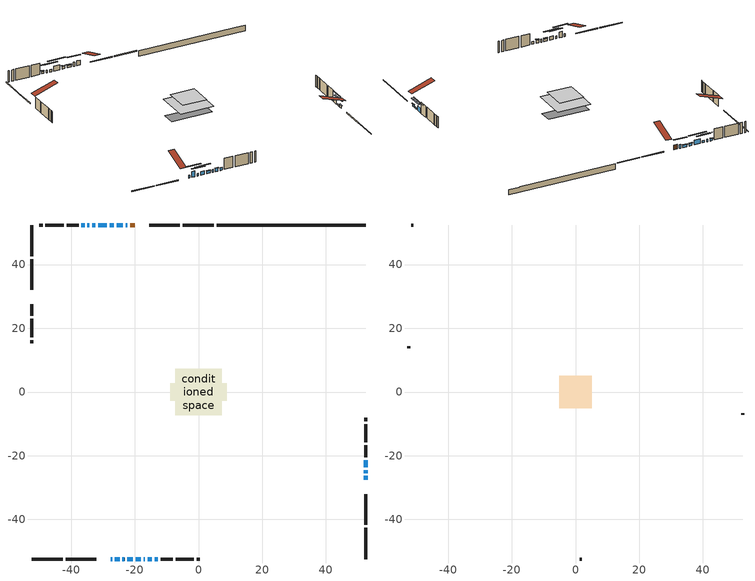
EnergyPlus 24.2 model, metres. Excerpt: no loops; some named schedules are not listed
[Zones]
conditioned space
 floor adiabatic (AdiabaticFloorConstruction): -7.31,-7.31 -7.31,7.31 7.31,7.31 7.31,-7.31 z2.9
 floor foundation (Slab1 construction): -8.89,-2.77 -8.89,2.77 8.89,2.77 8.89,-2.77 z-1.98
 wall outside (RimJoist1 construction): 4.85,52.42 -4.95,52.42 / -52.42,-52.42 -42.61,-52.42 / -52.42,52.42 -52.42,42.61 / 52.42,-52.42 52.42,-42.61 z0.46:0.76
 wall outside (RimJoist2 construction): -5.88,52.42 -15.44,52.42 / -41.68,-52.42 -32.12,-52.42 / -52.42,41.68 -52.42,32.12 / 52.42,-41.68 52.42,-32.12 z0.46:0.76
 wall outside (AdiabaticWallConstruction 1): -19.96,52.42 -21.42,52.42 z0.46:2.49
 wall outside (AdiabaticWallConstruction): -27.61,-52.42 -27.14,-52.42 / -17.24,-52.42 -16.83,-52.42 / -13.79,-52.42 -12.8,-52.42 z0.46:1.68; -26.22,-52.42 -24.79,-52.42 z0.46:2.98; -23.86,-52.42 -23.23,-52.42 / -19.69,-52.42 -18.17,-52.42 / -34.23,52.42 -34.84,52.42 z0.46:1.55; -22.3,-52.42 -20.62,-52.42 z0.46:2.01; 52.42,-27.61 52.42,-26.36 z0.46:1.43; -22.35,52.42 -22.86,52.42 z0.46:2.14; -23.79,52.42 -25.67,52.42 z0.46:1.45; -26.59,52.42 -27.84,52.42 z0.46:1.5; -15.91,-52.42 -14.72,-52.42 z0.46:1.84; 52.42,-25.43 52.42,-24.62 z0.46:1.07; 52.42,-23.69 52.42,-21.35 z0.46:2.26; -28.77,52.42 -31.43,52.42 z0.46:2.49; -32.36,52.42 -33.3,52.42 z0.46:1.4; -35.77,52.42 -36.74,52.42 z0.46:1.48
 wall outside (Wall1 construction): -37.67,52.42 -41.4,52.42 / -11.88,-52.42 -8.14,-52.42 / -52.42,27.6 -52.42,23.87 / 52.42,-20.43 52.42,-16.69 z0.46:5.34
 wall outside (Wall2 construction): -42.33,52.42 -48.03,52.42 / -7.21,-52.42 -1.51,-52.42 / -52.42,22.94 -52.42,17.24 / 52.42,-15.76 52.42,-10.06 z0.46:5.34
 wall outside (Wall3 construction): -48.96,52.42 -49.97,52.42 / -0.58,-52.42 0.43,-52.42 / -52.42,16.31 -52.42,15.3 / 52.42,-9.13 52.42,-8.12 z0.46:5.34
 wall foundation (FoundationWall1 construction): 5.78,52.42,-1.98 5.78,52.42,0.46 47.75,52.42,0.46 47.75,52.42,0.35 52.42,52.42,0.35 52.42,52.42,-1.98
 window (WindowConstruction 14): -27.6,-52.42 -27.14,-52.42 z0.46:1.68
 window (WindowConstruction 5): -26.21,-52.42 -24.79,-52.42 z0.46:2.97
 window (WindowConstruction 6): -23.86,-52.42 -23.23,-52.42 z0.46:1.55
 window (WindowConstruction 7): -22.3,-52.42 -20.62,-52.42 z0.46:2.01
 window (WindowConstruction 8): 52.42,-27.6 52.42,-26.36 z0.46:1.43
 window (WindowConstruction 9): -22.35,52.42 -22.86,52.42 z0.46:2.14
 window (WindowConstruction 10): -23.79,52.42 -25.67,52.42 z0.46:1.45
 window (WindowConstruction 11): -26.59,52.42 -27.84,52.42 z0.46:1.5
 window (WindowConstruction 12): -19.69,-52.42 -18.17,-52.42 z0.46:1.55
 window (WindowConstruction 15): -17.24,-52.42 -16.83,-52.42 z0.46:1.68
 window (WindowConstruction 13): -15.9,-52.42 -14.72,-52.42 z0.46:1.84
 window (WindowConstruction 17): 52.42,-25.43 52.42,-24.62 z0.46:1.07
 window (WindowConstruction 16): -13.79,-52.42 -12.8,-52.42 z0.46:1.68
 window (WindowConstruction): 52.42,-23.69 52.42,-21.36 z0.46:2.26
 window (WindowConstruction 1): -28.77,52.42 -31.43,52.42 z0.46:2.49
 window (WindowConstruction 2): -32.36,52.42 -33.3,52.42 z0.46:1.4
 window (WindowConstruction 3): -34.23,52.42 -34.84,52.42 z0.46:1.55
 window (WindowConstruction 4): -35.77,52.42 -36.74,52.42 z0.46:1.47
 door (Door): -19.96,52.42 -21.42,52.42 z0.46:2.49
 ceiling adiabatic (AdiabaticFloorConstruction): 7.31,-7.31 7.31,7.31 -7.31,7.31 -7.31,-7.31 z2.9
attic - vented
 floor to conditioned space (Floor1 construction Reversed): -5.18,-5.18 -5.18,5.18 5.18,5.18 5.18,-5.18 z5.34
 wall outside (Wall4 construction): -50.9,52.42 -51.49,52.42 / 1.36,-52.42 1.95,-52.42 / -52.42,14.37 -52.42,13.78 / 52.42,-7.19 52.42,-6.6 z0.46:5.34
 roof outside (Roof1 construction): -19.03,52.42,5.34 -19.03,42.33,8.7 -16.37,42.33,8.7 -16.37,52.42,5.34; -28.53,-52.42,5.34 -28.53,-42.33,8.7 -31.19,-42.33,8.7 -31.19,-52.42,5.34; -52.42,28.53,5.34 -42.33,28.53,8.7 -42.33,31.19,8.7 -52.42,31.19,5.34; 52.42,-28.53,5.34 42.33,-28.53,8.7 42.33,-31.19,8.7 52.42,-31.19,5.34
shading: -22.15,-52.42 -28.85,-52.42 -28.85,-52.83 -22.15,-52.83 z5.61; -20.59,-52.42 -26.5,-52.42 -26.5,-52.83 -20.59,-52.83 z4.19; -17.98,-52.42 -24.94,-52.42 -24.94,-52.83 -17.98,-52.83 z4.65; 52.42,-26.16 52.42,-27.81 52.83,-27.81 52.83,-26.16 z1.63; -25.5,52.42 -19.71,52.42 -19.71,52.83 -25.5,52.83 z4.78; -25.87,52.42 -23.59,52.42 -23.59,52.83 -25.87,52.83 z1.65; -28.04,52.42 -26.39,52.42 -26.39,52.83 -28.04,52.83 z1.7; -17.97,-52.42 -19.89,-52.42 -19.89,-52.83 -17.97,-52.83 z1.75; -14.52,-52.42 -16.11,-52.42 -16.11,-52.83 -14.52,-52.83 z2.04; 52.42,-21.98 52.42,-28.07 52.83,-28.07 52.83,-21.98 z3.71; 52.42,-18.72 52.42,-26.33 52.83,-26.33 52.83,-18.72 z4.9; -34.07,52.42 -26.13,52.42 -26.13,52.83 -34.07,52.83 z5.13; -35.94,52.42 -29.72,52.42 -29.72,52.83 -35.94,52.83 z4.04; -37.48,52.42 -31.59,52.42 -31.59,52.83 -37.48,52.83 z4.19; -36.94,52.42 -35.57,52.42 -35.57,52.83 -36.94,52.83 z1.68
[Building]
Building 1: Terrain=Suburbs
[Site:Location]
Muskoka_ON: Latitude {deg}=44.97; Longitude {deg}=-79.3; Time Zone {hr}=-5; Elevation {m}=282; Keep Site Location Information=Yes
[Site:GroundTemperature:Shallow]
1.23063, -0.843289, -1.00938, -0.0251953, 3.92574, 7.85827, 11.2676, 13.4273, 13.6107, 11.8542, 8.53183, 4.71994
[Site:WaterMainsTemperature]
Calculation Method=Schedule; Temperature Schedule=mains temperature schedule
[Material] Roughness=Rough; Thermal Absorptance=0.9
Name | Thickness {m} | Conductivity {W/m-K} | Density {kg/m3} | Specific Heat {J/kg-K} | Solar Absorptance | Visible Absorptance
asphalt or fiberglass shingles | 0.00635 | 0.162714 | 1121.4 | 1465.45 | 0.4 | 0.4
ceiling loosefill ins | 0.254 | 0.0480833 | 16.02 | 1046.75 | 0.7 | 0.7
ceiling stud and cavity | 0.1397 | 0.138944 | 65.682 | 1177.47 | 0.7 | 0.7
concrete 4.0 in. | 0.1016 | 1.803125 | 2242.8 | 837.4 | 0.7 | 0.7
concrete 8.0 in. | 0.2032 | 1.803125 | 2242.8 | 837.4 | 0.7 | 0.7
door material | 0.04445 | 0.327969 | 512.64 | 1214.23 | 0.7 | 0.7
exterior vertical ins | 0.0460229 | 0.029427 | 32.04 | 1214.23 | 0.7 | 0.7
floor covering | 0.0127 | 0.0433444 | 54.468 | 1339.84 | 0.6 | 0.6
floor rigid ins; wall rigid ins 1 | 0.512978 | 0.029427 | 32.04 | 1214.23 | 0.7 | 0.7
floor stud and cavity | 0.1397 | 1.75129 | 37.0049 | 1207.88 | 0.7 | 0.7
furniture material conditioned space 1 | 0.1524 | 0.115458 | 640.8 | 1214.23 | 0.6 | 0.6
gypsum board | 0.0127 | 0.160291 | 801 | 837.4 | 0.6 | 0.6
gypsum board 1 | 0.0127 | 0.160291 | 801 | 837.4 | 0.7 | 0.7
osb sheathing 0.5 in. | 0.0127 | 0.115458 | 512.64 | 1214.23 | 0.7 | 0.7
osb sheathing 0.75 in. | 0.01905 | 0.115458 | 512.64 | 1214.23 | 0.7 | 0.7
osb sheathing 2.0 in. | 0.0508 | 0.115458 | 512.64 | 1214.23 | 0.7 | 0.7
rim joist rigid ins; wall rigid ins | 0.051816 | 0.029427 | 32.04 | 1214.23 | 0.7 | 0.7
rim joist stud and cavity | 0.0508 | 0.0451784 | 125.044 | 1163.47 | 0.6 | 0.6
rim joist stud and cavity 1 | 0.0508 | 0.0402607 | 125.044 | 1163.47 | 0.6 | 0.6
wall stud and cavity | 0.1397 | 0.126336 | 139.0536 | 1170.24 | 0.7 | 0.7
wall stud and cavity 1 | 0.1397 | 0.124161 | 139.0536 | 1170.24 | 0.7 | 0.7
wall stud and cavity 2 | 0.1397 | 0.233353 | 139.0536 | 1170.24 | 0.7 | 0.7
wall stud and cavity 3 | 0.0889 | 6.1454 | 50.32683 | 1063.81 | 0.6 | 0.6
wall stud and cavity 4 | 0.0889 | 0.380278 | 52.3479 | 1209.89 | 0.7 | 0.7
wall stud and cavity 5 | 0.0889 | 0.391764 | 83.0341 | 1211.67 | 0.7 | 0.7
wood siding | 0.0254 | 0.102417 | 544.68 | 1172.36 | 0.4 | 0.4
wood siding 1 | 0.00254 | 0.102417 | 544.68 | 1172.36 | 0.4 | 0.4
wood siding 2; wood siding 3; wood siding 4 | 0.0254 | 0.102417 | 544.68 | 1172.36 | 0.7 | 0.7
[WindowMaterial:SimpleGlazingSystem]
Name | U-Factor {W/m2-K} | Solar Heat Gain Coefficient
WindowMaterial | 2.25928 | 0.5
WindowMaterial 1 | 2.25587 | 0.61
WindowMaterial 10 | 2.549422 | 0.49
WindowMaterial 11 | 2.47447 | 0.52
WindowMaterial 12 | 2.4546 | 0.51
WindowMaterial 13 | 2.33706 | 0.57
WindowMaterial 14 | 6.839151 | 0.71
WindowMaterial 15 | 6.7659 | 0.73
WindowMaterial 16 | 6.61317 | 0.78
WindowMaterial 17 | 2.58974 | 0.38
WindowMaterial 2 | 2.56532 | 0.48
WindowMaterial 3 | 2.59996 | 0.45
WindowMaterial 4 | 2.53863 | 0.49
WindowMaterial 5 | 2.24906 | 0.61
WindowMaterial 6 | 2.501159 | 0.49
WindowMaterial 7 | 2.27517 | 0.6
WindowMaterial 8 | 2.37681 | 0.46
WindowMaterial 9 | 2.58292 | 0.46
[Construction]
AdiabaticFloorConstruction: floor stud and cavity, floor rigid ins, osb sheathing 0.75 in., floor covering
AdiabaticWallConstruction: wood siding 3, wall rigid ins 1, wall stud and cavity 4, gypsum board
AdiabaticWallConstruction 1: wood siding 4, wall rigid ins 1, wall stud and cavity 4, gypsum board
Door: door material
Floor1 construction Reversed: gypsum board, ceiling stud and cavity, ceiling loosefill ins
FoundationWall1 construction: concrete 8.0 in., gypsum board 1
furniture construction conditioned space 1: furniture material conditioned space 1
PartitionWallConstruction: gypsum board, wall stud and cavity 5, gypsum board
RimJoist1 construction: wood siding 2, osb sheathing 2.0 in., rim joist stud and cavity
RimJoist2 construction: wood siding 2, rim joist rigid ins, osb sheathing 2.0 in., rim joist stud and cavity 1
Roof1 construction: asphalt or fiberglass shingles
Slab1 construction: concrete 4.0 in.
Wall1 construction: wood siding, wall rigid ins, osb sheathing 0.5 in., wall stud and cavity, gypsum board
Wall2 construction: wood siding, wall rigid ins, osb sheathing 0.5 in., wall stud and cavity 1, gypsum board
Wall3 construction: wood siding, wall rigid ins, osb sheathing 0.5 in., wall stud and cavity 2, gypsum board
Wall4 construction: wood siding 1, wall stud and cavity 3
WindowConstruction: WindowMaterial
WindowConstruction 1: WindowMaterial 1
WindowConstruction 10: WindowMaterial 10
WindowConstruction 11: WindowMaterial 11
WindowConstruction 12: WindowMaterial 12
WindowConstruction 13: WindowMaterial 13
WindowConstruction 14: WindowMaterial 14
WindowConstruction 15: WindowMaterial 15
WindowConstruction 16: WindowMaterial 16
WindowConstruction 17: WindowMaterial 17
WindowConstruction 2: WindowMaterial 2
WindowConstruction 3: WindowMaterial 3
WindowConstruction 4: WindowMaterial 4
WindowConstruction 5: WindowMaterial 5
WindowConstruction 6: WindowMaterial 6
WindowConstruction 7: WindowMaterial 7
WindowConstruction 8: WindowMaterial 8
WindowConstruction 9: WindowMaterial 9
[Zone] Multiplier=1; Part of Total Floor Area=Yes
Name | Volume {m3}
attic - vented | 58.5062
conditioned space | 812.7
[Space]
Name | Zone | Volume {m3}
attic - vented 1 | attic - vented | 58.5062
conditioned space 1 | conditioned space | 812.7
[ZoneInfiltration:EffectiveLeakageArea]
infil attic - vented 1: Zone or Space=attic - vented 1; Schedule=Always On Discrete; Effective Air Leakage Area {cm2}=4361.08; Stack Coefficient=0.00057289; Wind Coefficient=1.61717e-05
[ZoneMixing]
whole house fan mix: Zone or Space=attic - vented; Schedule=Always On Continuous; Design Flow Rate Calculation Method=Flow/Zone; Design Flow Rate {m3/s}=0; Source Zone or Space=conditioned space
[SurfaceProperty:ExposedFoundationPerimeter]
Slab1: Exposed Perimeter Calculation Method=TotalExposedPerimeter; Total Exposed Perimeter {m}=46.634
[InternalMass] Zone or ZoneList=conditioned space; Space or SpaceList=conditioned space 1
Name | Construction | Surface Area {m2}
furniture mass conditioned space 1 | furniture construction conditioned space 1 | 124.8
partition wall mass | PartitionWallConstruction | 312
[Lights]
interior lighting: Zone or ZoneList or Space or SpaceList=conditioned space 1; Schedule=interior lighting schedule; Design Level Calculation Method=LightingLevel; Lighting Level {W}=343.2; Return Air Fraction=0; Fraction Radiant=0.6; Fraction Visible=0.2; Fraction Replaceable=1
[People]
occupants: Zone or ZoneList or Space or SpaceList=conditioned space 1; Number of People Schedule=occupants schedule; Number of People Calculation Method=People; Number of People=3; Fraction Radiant=0.314171; Sensible Heat Fraction=0.56303; Activity Level Schedule=occupants activity schedule; Carbon Dioxide Generation Rate {m3/s-W}=0; Enable ASHRAE 55 Comfort Warnings=No; Mean Radiant Temperature Calculation Type=EnclosureAveraged
[ElectricEquipment] Zone or ZoneList or Space or SpaceList=conditioned space 1; Design Level Calculation Method=EquipmentLevel
Name | Schedule | Design Level {W} | Fraction Latent | Fraction Radiant | Fraction Lost
clothes dryer | clothes dryer schedule | 140.772 | 0.015 | 0.081 | 0.85
clothes washer | clothes washer schedule | 32.1985 | 0.03 | 0.162 | 0.7
cooking range | cooking range schedule | 215.147 | 0.08 | 0.432 | 0.2
dishwasher | dishwasher schedule | 66.8632 | 0.3 | 0.18 | 0.4
fridge | fridge schedule | 72.9452 | 0 | 0.6 | 0
mech vent house fan | mech vent house fan schedule | 0.95 | 0 | 0 | 1
mech vent house fan cfis | mech vent house fan cfis schedule | 0 | 0 | 0 | 0
misc plug loads | misc plug loads schedule | 494.7 | 0.045 | 0.513 | 0.1
whole house fan | Always On Discrete | 0 | 0 | 0 | 1
[OtherEquipment] Zone or ZoneList or Space or SpaceList=conditioned space 1; Design Level Calculation Method=EquipmentLevel
Name | Fuel Type | Schedule | Design Level {W} | Fraction Latent | Fraction Radiant | Fraction Lost
clothes dryer 1 | Electricity | clothes dryer schedule | 0 | 0.015 | 0.081 | 0.85
cooking range 1 | Electricity | cooking range schedule | 0 | 0.08 | 0.432 | 0.2
general water use latent | None | general water use schedule | 62.594 | 1 | 0 | 0
general water use sensible | None | general water use schedule | -61.6891 | 0 | 0.6 | 0
mech vent house fan latent load | None | Always On Discrete | 0 | 1 | 0 | 0
mech vent house fan sensible load | None | Always On Discrete | 0 | 0 | 0 | 0
water heater energy adjustment1 | NaturalGas | Always On Discrete | 0.01 | 0 | 0 | 1
[ZoneInfiltration:DesignFlowRate] Zone or ZoneList or Space or SpaceList=conditioned space 1; Schedule=Always On Discrete; Design Flow Rate Calculation Method=Flow/Zone; Design Flow Rate {m3/s}=0
infil flow; natural vent flow; whole house fan flow
[Foundation:Kiva]
Foundation Kiva 1: Initial Indoor Air Temperature {C}=18; Wall Height Above Grade {m}=0.459974; Wall Depth Below Slab {m}=0.2032; Custom Block Material Name 1=exterior vertical ins; Custom Block Depth 1 {m}=2.43998; Custom Block X Position 1 {m}=0.2159; Custom Block Z Position 1 {m}=0
[Foundation:Kiva:Settings]
Soil Conductivity {W/m-K}=0.849921; Soil Density {kg/m3}=1842.3; Soil Specific Heat {J/kg-K}=418.7; Ground Solar Absorptivity=0.9; Ground Thermal Absorptivity=0.9; Ground Surface Roughness {m}=0.03; Far-Field Width {m}=40; Deep-Ground Boundary Condition=ZeroFlux; Deep-Ground Depth {m}=40; Minimum Cell Dimension {m}=0.2; Maximum Cell Growth Coefficient=3; Simulation Timestep=Timestep
[Exterior:Lights]
exterior lighting: Schedule=exterior lighting schedule; Design Level {W}=75.6
[Schedule:Constant]
Name | Hourly Value
Always On Continuous; mech vent house fan schedule; mech vent house fan cfis schedule; Always On Discrete | 1
occupants activity schedule | 117.228
fridge schedule | 0
[Schedule:Week:Daily]
interior lighting schedule Week Rule - Jan1-Jan27: interior lighting schedule day, interior lighting schedule day, interior lighting schedule day, interior lighting schedule day, interior lighting schedule day, interior lighting schedule day, interior lighting schedule day, interior lighting schedule default day, interior lighting schedule default day, interior lighting schedule default day, interior lighting schedule default day, interior lighting schedule default day
interior lighting schedule Week Rule - Jan28-Feb3: interior lighting schedule day, interior lighting schedule day, interior lighting schedule day, interior lighting schedule day, interior lighting schedule day 1, interior lighting schedule day 1, interior lighting schedule day 1, interior lighting schedule default day, interior lighting schedule default day, interior lighting schedule default day, interior lighting schedule default day, interior lighting schedule default day
interior lighting schedule Week Rule - Feb4-Feb24: interior lighting schedule day 1, interior lighting schedule day 1, interior lighting schedule day 1, interior lighting schedule day 1, interior lighting schedule day 1, interior lighting schedule day 1, interior lighting schedule day 1, interior lighting schedule default day, interior lighting schedule default day, interior lighting schedule default day, interior lighting schedule default day, interior lighting schedule default day
interior lighting schedule Week Rule - Feb25-Mar3: interior lighting schedule day 1, interior lighting schedule day 1, interior lighting schedule day 1, interior lighting schedule day 1, interior lighting schedule day 2, interior lighting schedule day 2, interior lighting schedule day 2, interior lighting schedule default day, interior lighting schedule default day, interior lighting schedule default day, interior lighting schedule default day, interior lighting schedule default day
interior lighting schedule Week Rule - Mar4-Mar31: interior lighting schedule day 2, interior lighting schedule day 2, interior lighting schedule day 2, interior lighting schedule day 2, interior lighting schedule day 2, interior lighting schedule day 2, interior lighting schedule day 2, interior lighting schedule default day, interior lighting schedule default day, interior lighting schedule default day, interior lighting schedule default day, interior lighting schedule default day
interior lighting schedule Week Rule - Apr1-Apr28: interior lighting schedule day 3, interior lighting schedule day 3, interior lighting schedule day 3, interior lighting schedule day 3, interior lighting schedule day 3, interior lighting schedule day 3, interior lighting schedule day 3, interior lighting schedule default day, interior lighting schedule default day, interior lighting schedule default day, interior lighting schedule default day, interior lighting schedule default day
interior lighting schedule Week Rule - Apr29-May5: interior lighting schedule day 3, interior lighting schedule day 3, interior lighting schedule day 4, interior lighting schedule day 4, interior lighting schedule day 4, interior lighting schedule day 4, interior lighting schedule day 4, interior lighting schedule default day, interior lighting schedule default day, interior lighting schedule default day, interior lighting schedule default day, interior lighting schedule default day
interior lighting schedule Week Rule - May6-May26: interior lighting schedule day 4, interior lighting schedule day 4, interior lighting schedule day 4, interior lighting schedule day 4, interior lighting schedule day 4, interior lighting schedule day 4, interior lighting schedule day 4, interior lighting schedule default day, interior lighting schedule default day, interior lighting schedule default day, interior lighting schedule default day, interior lighting schedule default day
interior lighting schedule Week Rule - May27-Jun2: interior lighting schedule day 4, interior lighting schedule day 4, interior lighting schedule day 4, interior lighting schedule day 4, interior lighting schedule day 4, interior lighting schedule day 5, interior lighting schedule day 5, interior lighting schedule default day, interior lighting schedule default day, interior lighting schedule default day, interior lighting schedule default day, interior lighting schedule default day
interior lighting schedule Week Rule - Jun3-Jun30: interior lighting schedule day 5, interior lighting schedule day 5, interior lighting schedule day 5, interior lighting schedule day 5, interior lighting schedule day 5, interior lighting schedule day 5, interior lighting schedule day 5, interior lighting schedule default day, interior lighting schedule default day, interior lighting schedule default day, interior lighting schedule default day, interior lighting schedule default day
interior lighting schedule Week Rule - Jul1-Jul28: interior lighting schedule day 6, interior lighting schedule day 6, interior lighting schedule day 6, interior lighting schedule day 6, interior lighting schedule day 6, interior lighting schedule day 6, interior lighting schedule day 6, interior lighting schedule default day, interior lighting schedule default day, interior lighting schedule default day, interior lighting schedule default day, interior lighting schedule default day
interior lighting schedule Week Rule - Jul29-Aug4: interior lighting schedule day 6, interior lighting schedule day 6, interior lighting schedule day 6, interior lighting schedule day 7, interior lighting schedule day 7, interior lighting schedule day 7, interior lighting schedule day 7, interior lighting schedule default day, interior lighting schedule default day, interior lighting schedule default day, interior lighting schedule default day, interior lighting schedule default day
interior lighting schedule Week Rule - Aug5-Aug25: interior lighting schedule day 7, interior lighting schedule day 7, interior lighting schedule day 7, interior lighting schedule day 7, interior lighting schedule day 7, interior lighting schedule day 7, interior lighting schedule day 7, interior lighting schedule default day, interior lighting schedule default day, interior lighting schedule default day, interior lighting schedule default day, interior lighting schedule default day
interior lighting schedule Week Rule - Aug26-Sep1: interior lighting schedule day 7, interior lighting schedule day 7, interior lighting schedule day 7, interior lighting schedule day 7, interior lighting schedule day 7, interior lighting schedule day 7, interior lighting schedule day 8, interior lighting schedule default day, interior lighting schedule default day, interior lighting schedule default day, interior lighting schedule default day, interior lighting schedule default day
interior lighting schedule Week Rule - Sep2-Sep29: interior lighting schedule day 8, interior lighting schedule day 8, interior lighting schedule day 8, interior lighting schedule day 8, interior lighting schedule day 8, interior lighting schedule day 8, interior lighting schedule day 8, interior lighting schedule default day, interior lighting schedule default day, interior lighting schedule default day, interior lighting schedule default day, interior lighting schedule default day
interior lighting schedule Week Rule - Sep30-Oct6: interior lighting schedule day 8, interior lighting schedule day 9, interior lighting schedule day 9, interior lighting schedule day 9, interior lighting schedule day 9, interior lighting schedule day 9, interior lighting schedule day 9, interior lighting schedule default day, interior lighting schedule default day, interior lighting schedule default day, interior lighting schedule default day, interior lighting schedule default day
interior lighting schedule Week Rule - Oct7-Oct27: interior lighting schedule day 9, interior lighting schedule day 9, interior lighting schedule day 9, interior lighting schedule day 9, interior lighting schedule day 9, interior lighting schedule day 9, interior lighting schedule day 9, interior lighting schedule default day, interior lighting schedule default day, interior lighting schedule default day, interior lighting schedule default day, interior lighting schedule default day
interior lighting schedule Week Rule - Oct28-Nov3: interior lighting schedule day 9, interior lighting schedule day 9, interior lighting schedule day 9, interior lighting schedule day 9, interior lighting schedule day 10, interior lighting schedule day 10, interior lighting schedule day 10, interior lighting schedule default day, interior lighting schedule default day, interior lighting schedule default day, interior lighting schedule default day, interior lighting schedule default day
interior lighting schedule Week Rule - Nov4-Nov24: interior lighting schedule day 10, interior lighting schedule day 10, interior lighting schedule day 10, interior lighting schedule day 10, interior lighting schedule day 10, interior lighting schedule day 10, interior lighting schedule day 10, interior lighting schedule default day, interior lighting schedule default day, interior lighting schedule default day, interior lighting schedule default day, interior lighting schedule default day
interior lighting schedule Week Rule - Nov25-Dec1: interior lighting schedule day 10, interior lighting schedule day 10, interior lighting schedule day 10, interior lighting schedule day 10, interior lighting schedule day 10, interior lighting schedule day 10, interior lighting schedule day 11, interior lighting schedule default day, interior lighting schedule default day, interior lighting schedule default day, interior lighting schedule default day, interior lighting schedule default day
interior lighting schedule Week Rule - Dec2-Dec31: interior lighting schedule day 11, interior lighting schedule day 11, interior lighting schedule day 11, interior lighting schedule day 11, interior lighting schedule day 11, interior lighting schedule day 11, interior lighting schedule day 11, interior lighting schedule default day, interior lighting schedule default day, interior lighting schedule default day, interior lighting schedule default day, interior lighting schedule default day
occupants schedule Week Rule - Jan1-Dec31: occupants schedule day, occupants schedule day, occupants schedule day, occupants schedule day, occupants schedule day, occupants schedule day, occupants schedule day, occupants schedule default day, occupants schedule default day, occupants schedule default day, occupants schedule default day, occupants schedule default day
clothes dryer schedule Week Rule - Jan1-Dec31: clothes dryer schedule day, clothes dryer schedule day, clothes dryer schedule day, clothes dryer schedule day, clothes dryer schedule day, clothes dryer schedule day, clothes dryer schedule day, clothes dryer schedule default day, clothes dryer schedule default day, clothes dryer schedule default day, clothes dryer schedule default day, clothes dryer schedule default day
clothes washer schedule Week Rule - Jan1-Dec31: clothes washer schedule day, clothes washer schedule day, clothes washer schedule day, clothes washer schedule day, clothes washer schedule day, clothes washer schedule day, clothes washer schedule day, clothes washer schedule default day, clothes washer schedule default day, clothes washer schedule default day, clothes washer schedule default day, clothes washer schedule default day
cooking range schedule Week Rule - Jan1-Dec31: cooking range schedule day, cooking range schedule day, cooking range schedule day, cooking range schedule day, cooking range schedule day, cooking range schedule day, cooking range schedule day, cooking range schedule default day, cooking range schedule default day, cooking range schedule default day, cooking range schedule default day, cooking range schedule default day
dishwasher schedule Week Rule - Jan1-Dec31: dishwasher schedule day, dishwasher schedule day, dishwasher schedule day, dishwasher schedule day, dishwasher schedule day, dishwasher schedule day, dishwasher schedule day, dishwasher schedule default day, dishwasher schedule default day, dishwasher schedule default day, dishwasher schedule default day, dishwasher schedule default day
misc plug loads schedule Week Rule - Jan1-Dec31: misc plug loads schedule day, misc plug loads schedule day, misc plug loads schedule day, misc plug loads schedule day, misc plug loads schedule day, misc plug loads schedule day, misc plug loads schedule day, misc plug loads schedule default day, misc plug loads schedule default day, misc plug loads schedule default day, misc plug loads schedule default day, misc plug loads schedule default day
general water use schedule Week Rule - Jan1-Dec31: general water use schedule day, general water use schedule day, general water use schedule day, general water use schedule day, general water use schedule day, general water use schedule day, general water use schedule day, general water use schedule default day, general water use schedule default day, general water use schedule default day, general water use schedule default day, general water use schedule default day
exterior lighting schedule Week Rule - Jan1-Jan27: exterior lighting schedule day, exterior lighting schedule day, exterior lighting schedule day, exterior lighting schedule day, exterior lighting schedule day, exterior lighting schedule day, exterior lighting schedule day, exterior lighting schedule default day, exterior lighting schedule default day, exterior lighting schedule default day, exterior lighting schedule default day, exterior lighting schedule default day
exterior lighting schedule Week Rule - Jan28-Feb3: exterior lighting schedule day, exterior lighting schedule day, exterior lighting schedule day, exterior lighting schedule day, exterior lighting schedule day 1, exterior lighting schedule day 1, exterior lighting schedule day 1, exterior lighting schedule default day, exterior lighting schedule default day, exterior lighting schedule default day, exterior lighting schedule default day, exterior lighting schedule default day
exterior lighting schedule Week Rule - Feb4-Feb24: exterior lighting schedule day 1, exterior lighting schedule day 1, exterior lighting schedule day 1, exterior lighting schedule day 1, exterior lighting schedule day 1, exterior lighting schedule day 1, exterior lighting schedule day 1, exterior lighting schedule default day, exterior lighting schedule default day, exterior lighting schedule default day, exterior lighting schedule default day, exterior lighting schedule default day
exterior lighting schedule Week Rule - Feb25-Mar3: exterior lighting schedule day 1, exterior lighting schedule day 1, exterior lighting schedule day 1, exterior lighting schedule day 1, exterior lighting schedule day 2, exterior lighting schedule day 2, exterior lighting schedule day 2, exterior lighting schedule default day, exterior lighting schedule default day, exterior lighting schedule default day, exterior lighting schedule default day, exterior lighting schedule default day
exterior lighting schedule Week Rule - Mar4-Mar31: exterior lighting schedule day 2, exterior lighting schedule day 2, exterior lighting schedule day 2, exterior lighting schedule day 2, exterior lighting schedule day 2, exterior lighting schedule day 2, exterior lighting schedule day 2, exterior lighting schedule default day, exterior lighting schedule default day, exterior lighting schedule default day, exterior lighting schedule default day, exterior lighting schedule default day
exterior lighting schedule Week Rule - Apr1-Apr28: exterior lighting schedule day 3, exterior lighting schedule day 3, exterior lighting schedule day 3, exterior lighting schedule day 3, exterior lighting schedule day 3, exterior lighting schedule day 3, exterior lighting schedule day 3, exterior lighting schedule default day, exterior lighting schedule default day, exterior lighting schedule default day, exterior lighting schedule default day, exterior lighting schedule default day
exterior lighting schedule Week Rule - Apr29-May5: exterior lighting schedule day 3, exterior lighting schedule day 3, exterior lighting schedule day 4, exterior lighting schedule day 4, exterior lighting schedule day 4, exterior lighting schedule day 4, exterior lighting schedule day 4, exterior lighting schedule default day, exterior lighting schedule default day, exterior lighting schedule default day, exterior lighting schedule default day, exterior lighting schedule default day
exterior lighting schedule Week Rule - May6-May26: exterior lighting schedule day 4, exterior lighting schedule day 4, exterior lighting schedule day 4, exterior lighting schedule day 4, exterior lighting schedule day 4, exterior lighting schedule day 4, exterior lighting schedule day 4, exterior lighting schedule default day, exterior lighting schedule default day, exterior lighting schedule default day, exterior lighting schedule default day, exterior lighting schedule default day
exterior lighting schedule Week Rule - May27-Jun2: exterior lighting schedule day 4, exterior lighting schedule day 4, exterior lighting schedule day 4, exterior lighting schedule day 4, exterior lighting schedule day 4, exterior lighting schedule day 5, exterior lighting schedule day 5, exterior lighting schedule default day, exterior lighting schedule default day, exterior lighting schedule default day, exterior lighting schedule default day, exterior lighting schedule default day
exterior lighting schedule Week Rule - Jun3-Jun30: exterior lighting schedule day 5, exterior lighting schedule day 5, exterior lighting schedule day 5, exterior lighting schedule day 5, exterior lighting schedule day 5, exterior lighting schedule day 5, exterior lighting schedule day 5, exterior lighting schedule default day, exterior lighting schedule default day, exterior lighting schedule default day, exterior lighting schedule default day, exterior lighting schedule default day
exterior lighting schedule Week Rule - Jul1-Jul28: exterior lighting schedule day 6, exterior lighting schedule day 6, exterior lighting schedule day 6, exterior lighting schedule day 6, exterior lighting schedule day 6, exterior lighting schedule day 6, exterior lighting schedule day 6, exterior lighting schedule default day, exterior lighting schedule default day, exterior lighting schedule default day, exterior lighting schedule default day, exterior lighting schedule default day
exterior lighting schedule Week Rule - Jul29-Aug4: exterior lighting schedule day 6, exterior lighting schedule day 6, exterior lighting schedule day 6, exterior lighting schedule day 7, exterior lighting schedule day 7, exterior lighting schedule day 7, exterior lighting schedule day 7, exterior lighting schedule default day, exterior lighting schedule default day, exterior lighting schedule default day, exterior lighting schedule default day, exterior lighting schedule default day
exterior lighting schedule Week Rule - Aug5-Aug25: exterior lighting schedule day 7, exterior lighting schedule day 7, exterior lighting schedule day 7, exterior lighting schedule day 7, exterior lighting schedule day 7, exterior lighting schedule day 7, exterior lighting schedule day 7, exterior lighting schedule default day, exterior lighting schedule default day, exterior lighting schedule default day, exterior lighting schedule default day, exterior lighting schedule default day
exterior lighting schedule Week Rule - Aug26-Sep1: exterior lighting schedule day 7, exterior lighting schedule day 7, exterior lighting schedule day 7, exterior lighting schedule day 7, exterior lighting schedule day 7, exterior lighting schedule day 7, exterior lighting schedule day 8, exterior lighting schedule default day, exterior lighting schedule default day, exterior lighting schedule default day, exterior lighting schedule default day, exterior lighting schedule default day
[Schedule:Year]
interior lighting schedule: interior lighting schedule Week Rule - Jan1-Jan27, 1, 1, 1, 27, interior lighting schedule Week Rule - Jan28-Feb3, 1, 28, 2, 3, interior lighting schedule Week Rule - Feb4-Feb24, 2, 4, 2, 24, interior lighting schedule Week Rule - Feb25-Mar3, 2, 25, 3, 3, interior lighting schedule Week Rule - Mar4-Mar31, 3, 4, 3, 31, interior lighting schedule Week Rule - Apr1-Apr28, 4, 1, 4, 28, interior lighting schedule Week Rule - Apr29-May5, 4, 29, 5, 5, interior lighting schedule Week Rule - May6-May26, 5, 6, 5, 26, interior lighting schedule Week Rule - May27-Jun2, 5, 27, 6, 2, interior lighting schedule Week Rule - Jun3-Jun30, 6, 3, 6, 30, interior lighting schedule Week Rule - Jul1-Jul28, 7, 1, 7, 28, interior lighting schedule Week Rule - Jul29-Aug4, 7, 29, 8, 4, interior lighting schedule Week Rule - Aug5-Aug25, 8, 5, 8, 25, interior lighting schedule Week Rule - Aug26-Sep1, 8, 26, 9, 1, interior lighting schedule Week Rule - Sep2-Sep29, 9, 2, 9, 29, interior lighting schedule Week Rule - Sep30-Oct6, 9, 30, 10, 6, interior lighting schedule Week Rule - Oct7-Oct27, 10, 7, 10, 27, interior lighting schedule Week Rule - Oct28-Nov3, 10, 28, 11, 3, interior lighting schedule Week Rule - Nov4-Nov24, 11, 4, 11, 24, interior lighting schedule Week Rule - Nov25-Dec1, 11, 25, 12, 1, interior lighting schedule Week Rule - Dec2-Dec31, 12, 2, 12, 31
occupants schedule: occupants schedule Week Rule - Jan1-Dec31, 1, 1, 12, 31
clothes dryer schedule: clothes dryer schedule Week Rule - Jan1-Dec31, 1, 1, 12, 31
clothes washer schedule: clothes washer schedule Week Rule - Jan1-Dec31, 1, 1, 12, 31
cooking range schedule: cooking range schedule Week Rule - Jan1-Dec31, 1, 1, 12, 31
dishwasher schedule: dishwasher schedule Week Rule - Jan1-Dec31, 1, 1, 12, 31
misc plug loads schedule: misc plug loads schedule Week Rule - Jan1-Dec31, 1, 1, 12, 31
general water use schedule: general water use schedule Week Rule - Jan1-Dec31, 1, 1, 12, 31
exterior lighting schedule: exterior lighting schedule Week Rule - Jan1-Jan27, 1, 1, 1, 27, exterior lighting schedule Week Rule - Jan28-Feb3, 1, 28, 2, 3, exterior lighting schedule Week Rule - Feb4-Feb24, 2, 4, 2, 24, exterior lighting schedule Week Rule - Feb25-Mar3, 2, 25, 3, 3, exterior lighting schedule Week Rule - Mar4-Mar31, 3, 4, 3, 31, exterior lighting schedule Week Rule - Apr1-Apr28, 4, 1, 4, 28, exterior lighting schedule Week Rule - Apr29-May5, 4, 29, 5, 5, exterior lighting schedule Week Rule - May6-May26, 5, 6, 5, 26, exterior lighting schedule Week Rule - May27-Jun2, 5, 27, 6, 2, exterior lighting schedule Week Rule - Jun3-Jun30, 6, 3, 6, 30, exterior lighting schedule Week Rule - Jul1-Jul28, 7, 1, 7, 28, exterior lighting schedule Week Rule - Jul29-Aug4, 7, 29, 8, 4, exterior lighting schedule Week Rule - Aug5-Aug25, 8, 5, 8, 25, exterior lighting schedule Week Rule - Aug26-Sep1, 8, 26, 9, 1, exterior lighting schedule Week Rule - Sep2-Sep29, 9, 2, 9, 29, exterior lighting schedule Week Rule - Sep30-Oct6, 9, 30, 10, 6, exterior lighting schedule Week Rule - Oct7-Oct27, 10, 7, 10, 27, exterior lighting schedule Week Rule - Oct28-Nov3, 10, 28, 11, 3, exterior lighting schedule Week Rule - Nov4-Nov24, 11, 4, 11, 24, exterior lighting schedule Week Rule - Nov25-Dec1, 11, 25, 12, 1, exterior lighting schedule Week Rule - Dec2-Dec31, 12, 2, 12, 31
[Schedule:Compact]
mains temperature schedule: Through: 01/01, For: AllDays, Until: 24:00, 6.015, Through: 01/02, For: AllDays, Until: 24:00, 5.94667, Through: 01/03, For: AllDays, Until: 24:00, 5.87889, Through: 01/04, For: AllDays, Until: 24:00, 5.81278, Through: 01/05, For: AllDays, Until: 24:00, 5.74722, Through: 01/06, For: AllDays, Until: 24:00, 5.68333, Through: 01/07, For: AllDays, Until: 24:00, 5.62, Through: 01/08, For: AllDays, Until: 24:00, 5.55833, Through: 01/09, For: AllDays, Until: 24:00, 5.49722, Through: 01/10, For: AllDays, Until: 24:00, 5.43778, Through: 01/11, For: AllDays, Until: 24:00, 5.37944, Through: 01/12, For: AllDays, Until: 24:00, 5.32222, Through: 01/13, For: AllDays, Until: 24:00, 5.26611, Through: 01/14, For: AllDays, Until: 24:00, 5.21111, Through: 01/15, For: AllDays, Until: 24:00, 5.15778, Through: 01/16, For: AllDays, Until: 24:00, 5.10556, Through: 01/17, For: AllDays, Until: 24:00, 5.055, Through: 01/18, For: AllDays, Until: 24:00, 5.005, Through: 01/19, For: AllDays, Until: 24:00, 4.95667, Through: 01/20, For: AllDays, Until: 24:00, 4.91, Through: 01/21, For: AllDays, Until: 24:00, 4.86444, Through: 01/22, For: AllDays, Until: 24:00, 4.82, Through: 01/23, For: AllDays, Until: 24:00, 4.77722, Through: 01/24, For: AllDays, Until: 24:00, 4.73611, Through: 01/25, For: AllDays, Until: 24:00, 4.69556, Through: 01/26, For: AllDays, Until: 24:00, 4.65722, Through: 01/27, For: AllDays, Until: 24:00, 4.62, Through: 01/28, For: AllDays, Until: 24:00, 4.58389, Through: 01/29, For: AllDays, Until: 24:00, 4.55, Through: 01/30, For: AllDays, Until: 24:00, 4.51667, Through: 01/31, For: AllDays, Until: 24:00, 4.48556, Through: 02/01, For: AllDays, Until: 24:00, 4.45556, Through: 02/02, For: AllDays, Until: 24:00, 4.42722, Through: 02/03, For: AllDays, Until: 24:00, 4.4, Through: 02/04, For: AllDays, Until: 24:00, 4.375, Through: 02/05, For: AllDays, Until: 24:00, 4.35056, Through: 02/06, For: AllDays, Until: 24:00, 4.32833, Through: 02/07, For: AllDays, Until: 24:00, 4.30722, Through: 02/08, For: AllDays, Until: 24:00, 4.28833, Through: 02/09, For: AllDays, Until: 24:00, 4.27, Through: 02/10, For: AllDays, Until: 24:00, 4.25389, Through: 02/11, For: AllDays, Until: 24:00, 4.23944, Through: 02/12, For: AllDays, Until: 24:00, 4.22611, Through: 02/13, For: AllDays, Until: 24:00, 4.21444, Through: 02/14, For: AllDays, Until: 24:00, 4.20444, Through: 02/15, For: AllDays, Until: 24:00, 4.19556, Through: 02/16, For: AllDays, Until: 24:00, 4.18889, Through: 02/17, For: AllDays, Until: 24:00, 4.18333, Through: 02/18, For: AllDays, Until: 24:00, 4.17944, Through: 02/19, For: AllDays, Until: 24:00, 4.17722, Through: 02/20, For: AllDays, Until: 24:00, 4.17667, Through: 02/21, For: AllDays, Until: 24:00, 4.17722, Through: 02/22, For: AllDays, Until: 24:00, 4.18, Through: 02/23, For: AllDays, Until: 24:00, 4.18389, Through: 02/24, For: AllDays, Until: 24:00, 4.18944, Through: 02/25, For: AllDays, Until: 24:00, 4.19667, Through: 02/26, For: AllDays, Until: 24:00, 4.205, Through: 02/27, For: AllDays, Until: 24:00, 4.21556, Through: 02/28, For: AllDays, Until: 24:00, 4.22722, Through: 03/01, For: AllDays, Until: 24:00, 4.24056, Through: 03/02, For: AllDays, Until: 24:00, 4.25556, Through: 03/03, For: AllDays, Until: 24:00, 4.27167, Through: 03/04, For: AllDays, Until: 24:00, 4.29, Through: 03/05, For: AllDays, Until: 24:00, 4.30944, Through: 03/06, For: AllDays, Until: 24:00, 4.33056, Through: 03/07, For: AllDays, Until: 24:00, 4.35278, Through: 03/08, For: AllDays, Until: 24:00, 4.37722, Through: 03/09, For: AllDays, Until: 24:00, 4.40278, Through: 03/10, For: AllDays, Until: 24:00, 4.43, Through: 03/11, For: AllDays, Until: 24:00, 4.45833, Through: 03/12, For: AllDays, Until: 24:00, 4.48833, Through: 03/13, For: AllDays, Until: 24:00, 4.52, Through: 03/14, For: AllDays, Until: 24:00, 4.55278, Through: 03/15, For: AllDays, Until: 24:00, 4.58722, Through: 03/16, For: AllDays, Until: 24:00, 4.62333, Through: 03/17, For: AllDays, Until: 24:00, 4.66056, Through: 03/18, For: AllDays, Until: 24:00, 4.69944, Through: 03/19, For: AllDays, Until: 24:00, 4.73944, Through: 03/20, For: AllDays, Until: 24:00, 4.78111, Through: 03/21, For: AllDays, Until: 24:00, 4.82444, Through: 03/22, For: AllDays, Until: 24:00, 4.86833, Through: 03/23, For: AllDays, Until: 24:00, 4.91444, Through: 03/24, For: AllDays, Until: 24:00, 4.96111, Through: 03/25, For: AllDays, Until: 24:00, 5.01, Through: 03/26, For: AllDays, Until: 24:00, 5.05944, Through: 03/27, For: AllDays, Until: 24:00, 5.11056, Through: 03/28, For: AllDays, Until: 24:00, 5.16278, Through: 03/29, For: AllDays, Until: 24:00, 5.21667, Through: 03/30, For: AllDays, Until: 24:00, 5.27111, Through: 03/31, For: AllDays, Until: 24:00, 5.32722, Through: 04/01, For: AllDays, Until: 24:00, 5.38444, Through: 04/02, For: AllDays, Until: 24:00, 5.44333, Through: 04/03, For: AllDays, Until: 24:00, 5.50278, Through: 04/04, For: AllDays, Until: 24:00, 5.56389, Through: 04/05, For: AllDays, Until: 24:00, 5.62611, Through: 04/06, For: AllDays, Until: 24:00, 5.68889, Through: 04/07, For: AllDays, Until: 24:00, 5.75333, Through: 04/08, For: AllDays, Until: 24:00, 5.81889, Through: 04/09, For: AllDays, Until: 24:00, 5.88556, Through: 04/10, For: AllDays, Until: 24:00, 5.95278, Through: 04/11, For: AllDays, Until: 24:00, 6.02167, Through: 04/12, For: AllDays, Until: 24:00, 6.09111, Through: 04/13, For: AllDays, Until: 24:00, 6.16167, Through: 04/14, For: AllDays, Until: 24:00, 6.23333, Through: 04/15, For: AllDays, Until: 24:00, 6.30611, Through: 04/16, For: AllDays, Until: 24:00, 6.37944, Through: 04/17, For: AllDays, Until: 24:00, 6.45389, Through: 04/18, For: AllDays, Until: 24:00, 6.52944, Through: 04/19, For: AllDays, Until: 24:00, 6.60556, Through: 04/20, For: AllDays, Until: 24:00, 6.68222, Through: 04/21, For: AllDays, Until: 24:00, 6.76, Through: 04/22, For: AllDays, Until: 24:00, 6.83889, Through: 04/23, For: AllDays, Until: 24:00, 6.91833, Through: 04/24, For: AllDays, Until: 24:00, 6.99833, Through: 04/25, For: AllDays, Until: 24:00, 7.07944, Through: 04/26, For: AllDays, Until: 24:00, 7.16111, Through: 04/27, For: AllDays, Until: 24:00, 7.24333, Through: 04/28, For: AllDays, Until: 24:00, 7.32667, Through: 04/29, For: AllDays, Until: 24:00, 7.41, Through: 04/30, For: AllDays, Until: 24:00, 7.49444, Through: 05/01, For: AllDays, Until: 24:00, 7.57889, Through: 05/02, For: AllDays, Until: 24:00, 7.66444, Through: 05/03, For: AllDays, Until: 24:00, 7.75056, Through: 05/04, For: AllDays, Until: 24:00, 7.83667, Through: 05/05, For: AllDays, Until: 24:00, 7.92389, Through: 05/06, For: AllDays, Until: 24:00, 8.01111, Through: 05/07, For: AllDays, Until: 24:00, 8.09889, Through: 05/08, For: AllDays, Until: 24:00, 8.18722, Through: 05/09, For: AllDays, Until: 24:00, 8.27556, Through: 05/10, For: AllDays, Until: 24:00, 8.36444, Through: 05/11, For: AllDays, Until: 24:00, 8.45389, Through: 05/12, For: AllDays, Until: 24:00, 8.54333, Through: 05/13, For: AllDays, Until: 24:00, 8.63333, Through: 05/14, For: AllDays, Until: 24:00, 8.72333, Through: 05/15, For: AllDays, Until: 24:00, 8.81333, Through: 05/16, For: AllDays, Until: 24:00, 8.90389, Through: 05/17, For: AllDays, Until: 24:00, 8.99444, Through: 05/18, For: AllDays, Until: 24:00, 9.08556, Through: 05/19, For: AllDays, Until: 24:00, 9.17611, Through: 05/20, For: AllDays, Until: 24:00, 9.26722, Through: 05/21, For: AllDays, Until: 24:00, 9.35833, Through: 05/22, For: AllDays, Until: 24:00, 9.44944, Through: 05/23, For: AllDays, Until: 24:00, 9.54056, Through: 05/24, For: AllDays, Until: 24:00, 9.63167, Through: 05/25, For: AllDays, Until: 24:00, 9.72278, Through: 05/26, For: AllDays, Until: 24:00, 9.81389, Through: 05/27, For: AllDays, Until: 24:00, 9.90444, Through: 05/28, For: AllDays, Until: 24:00, 9.995, Through: 05/29, For: AllDays, Until: 24:00, 10.0861, Through: 05/30, For: AllDays, Until: 24:00, 10.1761, Through: 05/31, For: AllDays, Until: 24:00, 10.2667, Through: 06/01, For: AllDays, Until: 24:00, 10.3561, Through: 06/02, For: AllDays, Until: 24:00, 10.4461, Through: 06/03, For: AllDays, Until: 24:00, 10.5356, Through: 06/04, For: AllDays, Until: 24:00, 10.6244, Through: 06/05, For: AllDays, Until: 24:00, 10.7133, Through: 06/06, For: AllDays, Until: 24:00, 10.8017, Through: 06/07, For: AllDays, Until: 24:00, 10.8894, Through: 06/08, For: AllDays, Until: 24:00, 10.9772, Through: 06/09, For: AllDays, Until: 24:00, 11.0644, Through: 06/10, For: AllDays, Until: 24:00, 11.1511, Through: 06/11, For: AllDays, Until: 24:00, 11.2372, Through: 06/12, For: AllDays, Until: 24:00, 11.3228, Through: 06/13, For: AllDays, Until: 24:00, 11.4078, Through: 06/14, For: AllDays, Until: 24:00, 11.4922, Through: 06/15, For: AllDays, Until: 24:00, 11.5761, Through: 06/16, For: AllDays, Until: 24:00, 11.6594, Through: 06/17, For: AllDays, Until: 24:00, 11.7422, Through: 06/18, For: AllDays, Until: 24:00, 11.8239, Through: 06/19, For: AllDays, Until: 24:00, 11.905, Through: 06/20, For: AllDays, Until: 24:00, 11.9856, Through: 06/21, For: AllDays, Until: 24:00, 12.0656, Through: 06/22, For: AllDays, Until: 24:00, 12.1444, Through: 06/23, For: AllDays, Until: 24:00, 12.2228, Through: 06/24, For: AllDays, Until: 24:00, 12.3, Through: 06/25, For: AllDays, Until: 24:00, 12.3767, Through: 06/26, For: AllDays, Until: 24:00, 12.4528, Through: 06/27, For: AllDays, Until: 24:00, 12.5272, Through: 06/28, For: AllDays, Until: 24:00, 12.6011, Through: 06/29, For: AllDays, Until: 24:00, 12.6744, Through: 06/30, For: AllDays, Until: 24:00, 12.7461, Through: 07/01, For: AllDays, Until: 24:00, 12.8172, Through: 07/02, For: AllDays, Until: 24:00, 12.8872, Through: 07/03, For: AllDays, Until: 24:00, 12.9567, Through: 07/04, For: AllDays, Until: 24:00, 13.0244, Through: 07/05, For: AllDays, Until: 24:00, 13.0917, Through: 07/06, For: AllDays, Until: 24:00, 13.1578, Through: 07/07, For: AllDays, Until: 24:00, 13.2222, Through: 07/08, For: AllDays, Until: 24:00, 13.2861, Through: 07/09, For: AllDays, Until: 24:00, 13.3489, Through: 07/10, For: AllDays, Until: 24:00, 13.41, Through: 07/11, For: AllDays, Until: 24:00, 13.4706, Through: 07/12, For: AllDays, Until: 24:00, 13.5294, Through: 07/13, For: AllDays, Until: 24:00, 13.5872, Through: 07/14, For: AllDays, Until: 24:00, 13.6439, Through: 07/15, For: AllDays, Until: 24:00, 13.6994, Through: 07/16, For: AllDays, Until: 24:00, 13.7539, Through: 07/17, For: AllDays, Until: 24:00, 13.8067, Through: 07/18, For: AllDays, Until: 24:00, 13.8583, Through: 07/19, For: AllDays, Until: 24:00, 13.9083, Through: 07/20, For: AllDays, Until: 24:00, 13.9578, Through: 07/21, For: AllDays, Until: 24:00, 14.005, Through: 07/22, For: AllDays, Until: 24:00, 14.0517, Through: 07/23, For: AllDays, Until: 24:00, 14.0967, Through: 07/24, For: AllDays, Until: 24:00, 14.14, Through: 07/25, For: AllDays, Until: 24:00, 14.1822, Through: 07/26, For: AllDays, Until: 24:00, 14.2233, Through: 07/27, For: AllDays, Until: 24:00, 14.2628, Through: 07/28, For: AllDays, Until: 24:00, 14.3006, Through: 07/29, For: AllDays, Until: 24:00, 14.3372, Through: 07/30, For: AllDays, Until: 24:00, 14.3722, Through: 07/31, For: AllDays, Until: 24:00, 14.4061, Through: 08/01, For: AllDays, Until: 24:00, 14.4383, Through: 08/02, For: AllDays, Until: 24:00, 14.4689, Through: 08/03, For: AllDays, Until: 24:00, 14.4983, Through: 08/04, For: AllDays, Until: 24:00, 14.5261, Through: 08/05, For: AllDays, Until: 24:00, 14.5522, Through: 08/06, For: AllDays, Until: 24:00, 14.5772, Through: 08/07, For: AllDays, Until: 24:00, 14.6006, Through: 08/08, For: AllDays, Until: 24:00, 14.6222, Through: 08/09, For: AllDays, Until: 24:00, 14.6422, Through: 08/10, For: AllDays, Until: 24:00, 14.6611, Through: 08/11, For: AllDays, Until: 24:00, 14.6783, Through: 08/12, For: AllDays, Until: 24:00, 14.6939, Through: 08/13, For: AllDays, Until: 24:00, 14.7078, Through: 08/14, For: AllDays, Until: 24:00, 14.7206, Through: 08/15, For: AllDays, Until: 24:00, 14.7317, Through: 08/16, For: AllDays, Until: 24:00, 14.7406, Through: 08/17, For: AllDays, Until: 24:00, 14.7489, Through: 08/18, For: AllDays, Until: 24:00, 14.755, Through: 08/19, For: AllDays, Until: 24:00, 14.7594, Through: 08/20, For: AllDays, Until: 24:00, 14.7628, Through: 08/21, For: AllDays, Until: 24:00, 14.7644, Through: 08/22, For: AllDays, Until: 24:00, 14.7644, Through: 08/23, For: AllDays, Until: 24:00, 14.7628, Through: 08/24, For: AllDays, Until: 24:00, 14.7594, Through: 08/25, For: AllDays, Until: 24:00, 14.755, Through: 08/26, For: AllDays, Until: 24:00, 14.7489, Through: 08/27, For: AllDays, Until: 24:00, 14.7411, Through: 08/28, For: AllDays, Until: 24:00, 14.7317, Through: 08/29, For: AllDays, Until: 24:00, 14.7206, Through: 08/30, For: AllDays, Until: 24:00, 14.7083, Through: 08/31, For: AllDays, Until: 24:00, 14.6939, Through: 09/01, For: AllDays, Until: 24:00, 14.6783, Through: 09/02, For: AllDays, Until: 24:00, 14.6617, Through: 09/03, For: AllDays, Until: 24:00, 14.6428, Through: 09/04, For: AllDays, Until: 24:00, 14.6228, Through: 09/05, For: AllDays, Until: 24:00, 14.6006, Through: 09/06, For: AllDays, Until: 24:00, 14.5778, Through: 09/07, For: AllDays, Until: 24:00, 14.5528, Through: 09/08, For: AllDays, Until: 24:00, 14.5267, Through: 09/09, For: AllDays, Until: 24:00, 14.4989, Through: 09/10, For: AllDays, Until: 24:00, 14.4694, Through: 09/11, For: AllDays, Until: 24:00, 14.4389, Through: 09/12, For: AllDays, Until: 24:00, 14.4067, Through: 09/13, For: AllDays, Until: 24:00, 14.3728, Through: 09/14, For: AllDays, Until: 24:00, 14.3378, Through: 09/15, For: AllDays, Until: 24:00, 14.3011, Through: 09/16, For: AllDays, Until: 24:00, 14.2633, Through: 09/17, For: AllDays, Until: 24:00, 14.2239, Through: 09/18, For: AllDays, Until: 24:00, 14.1833, Through: 09/19, For: AllDays, Until: 24:00, 14.1411, Through: 09/20, For: AllDays, Until: 24:00, 14.0972, Through: 09/21, For: AllDays, Until: 24:00, 14.0522, Through: 09/22, For: AllDays, Until: 24:00, 14.0061, Through: 09/23, For: AllDays, Until: 24:00, 13.9583, Through: 09/24, For: AllDays, Until: 24:00, 13.9094, Through: 09/25, For: AllDays, Until: 24:00, 13.8589, Through: 09/26, For: AllDays, Until: 24:00, 13.8072, Through: 09/27, For: AllDays, Until: 24:00, 13.7544, Through: 09/28, For: AllDays, Until: 24:00, 13.7006, Through: 09/29, For: AllDays, Until: 24:00, 13.645, Through: 09/30, For: AllDays, Until: 24:00, 13.5883, Through: 10/01, For: AllDays, Until: 24:00, 13.5306, Through: 10/02, For: AllDays, Until: 24:00, 13.4717, Through: 10/03, For: AllDays, Until: 24:00, 13.4111, Through: 10/04, For: AllDays, Until: 24:00, 13.35, Through: 10/05, For: AllDays, Until: 24:00, 13.2872, Through: 10/06, For: AllDays, Until: 24:00, 13.2233, Through: 10/07, For: AllDays, Until: 24:00, 13.1589, Through: 10/08, For: AllDays, Until: 24:00, 13.0928, Through: 10/09, For: AllDays, Until: 24:00, 13.0256, Through: 10/10, For: AllDays, Until: 24:00, 12.9578, Through: 10/11, For: AllDays, Until: 24:00, 12.8889, Through: 10/12, For: AllDays, Until: 24:00, 12.8189, Through: 10/13, For: AllDays, Until: 24:00, 12.7478, Through: 10/14, For: AllDays, Until: 24:00, 12.6756, Through: 10/15, For: AllDays, Until: 24:00, 12.6028, Through: 10/16, For: AllDays, Until: 24:00, 12.5289, Through: 10/17, For: AllDays, Until: 24:00, 12.4539, Through: 10/18, For: AllDays, Until: 24:00, 12.3783, Through: 10/19, For: AllDays, Until: 24:00, 12.3017, Through: 10/20, For: AllDays, Until: 24:00, 12.2244, Through: 10/21, For: AllDays, Until: 24:00, 12.1461, Through: 10/22, For: AllDays, Until: 24:00, 12.0672, Through: 10/23, For: AllDays, Until: 24:00, 11.9872, Through: 10/24, For: AllDays, Until: 24:00, 11.9067, Through: 10/25, For: AllDays, Until: 24:00, 11.8256, Through: 10/26, For: AllDays, Until: 24:00, 11.7433, Through: 10/27, For: AllDays, Until: 24:00, 11.6611, Through: 10/28, For: AllDays, Until: 24:00, 11.5778, Through: 10/29, For: AllDays, Until: 24:00, 11.4939, Through: 10/30, For: AllDays, Until: 24:00, 11.4094, Through: 10/31, For: AllDays, Until: 24:00, 11.3244, Through: 11/01, For: AllDays, Until: 24:00, 11.2383, Through: 11/02, For: AllDays, Until: 24:00, 11.1522, Through: 11/03, For: AllDays, Until: 24:00, 11.0656, Through: 11/04, For: AllDays, Until: 24:00, 10.9789, Through: 11/05, For: AllDays, Until: 24:00, 10.8911, Through: 11/06, For: AllDays, Until: 24:00, 10.8033, Through: 11/07, For: AllDays, Until: 24:00, 10.715, Through: 11/08, For: AllDays, Until: 24:00, 10.6261, Through: 11/09, For: AllDays, Until: 24:00, 10.5372, Through: 11/10, For: AllDays, Until: 24:00, 10.4478, Through: 11/11, For: AllDays, Until: 24:00, 10.3578, Through: 11/12, For: AllDays, Until: 24:00, 10.2678, Through: 11/13, For: AllDays, Until: 24:00, 10.1778, Through: 11/14, For: AllDays, Until: 24:00, 10.0872, Through: 11/15, For: AllDays, Until: 24:00, 9.99667, Through: 11/16, For: AllDays, Until: 24:00, 9.90611, Through: 11/17, For: AllDays, Until: 24:00, 9.81556, Through: 11/18, For: AllDays, Until: 24:00, 9.72444, Through: 11/19, For: AllDays, Until: 24:00, 9.63333, Through: 11/20, For: AllDays, Until: 24:00, 9.54222, Through: 11/21, For: AllDays, Until: 24:00, 9.45111, Through: 11/22, For: AllDays, Until: 24:00, 9.36, Through: 11/23, For: AllDays, Until: 24:00, 9.26889, Through: 11/24, For: AllDays, Until: 24:00, 9.17778, Through: 11/25, For: AllDays, Until: 24:00, 9.08722, Through: 11/26, For: AllDays, Until: 24:00, 8.99611, Through: 11/27, For: AllDays, Until: 24:00, 8.90556, Through: 11/28, For: AllDays, Until: 24:00, 8.815, Through: 11/29, For: AllDays, Until: 24:00, 8.725, Through: 11/30, For: AllDays, Until: 24:00, 8.63444, Through: 12/01, For: AllDays, Until: 24:00, 8.545, Through: 12/02, For: AllDays, Until: 24:00, 8.45556, Through: 12/03, For: AllDays, Until: 24:00, 8.36611, Through: 12/04, For: AllDays, Until: 24:00, 8.27722, Through: 12/05, For: AllDays, Until: 24:00, 8.18833, Through: 12/06, For: AllDays, Until: 24:00, 8.10056, Through: 12/07, For: AllDays, Until: 24:00, 8.01278, Through: 12/08, For: AllDays, Until: 24:00, 7.925, Through: 12/09, For: AllDays, Until: 24:00, 7.83833, Through: 12/10, For: AllDays, Until: 24:00, 7.75167, Through: 12/11, For: AllDays, Until: 24:00, 7.66611, Through: 12/12, For: AllDays, Until: 24:00, 7.58056, Through: 12/13, For: AllDays, Until: 24:00, 7.49556, Through: 12/14, For: AllDays, Until: 24:00, 7.41167, Through: 12/15, For: AllDays, Until: 24:00, 7.32778, Through: 12/16, For: AllDays, Until: 24:00, 7.245, Through: 12/17, For: AllDays, Until: 24:00, 7.16278, Through: 12/18, For: AllDays, Until: 24:00, 7.08111, Through: 12/19, For: AllDays, Until: 24:00, 7, Through: 12/20, For: AllDays, Until: 24:00, 6.92, Through: 12/21, For: AllDays, Until: 24:00, 6.84056, Through: 12/22, For: AllDays, Until: 24:00, 6.76167, Through: 12/23, For: AllDays, Until: 24:00, 6.68389, Through: 12/24, For: AllDays, Until: 24:00, 6.60667, Through: 12/25, For: AllDays, Until: 24:00, 6.53056, Through: 12/26, For: AllDays, Until: 24:00, 6.455, Through: 12/27, For: AllDays, Until: 24:00, 6.38056, Through: 12/28, For: AllDays, Until: 24:00, 6.30722, Through: 12/29, For: AllDays, Until: 24:00, 6.23444, Through: 12/30, For: AllDays, Until: 24:00, 6.16278, Through: 12/31, For: AllDays, Until: 24:00, 6.09222
